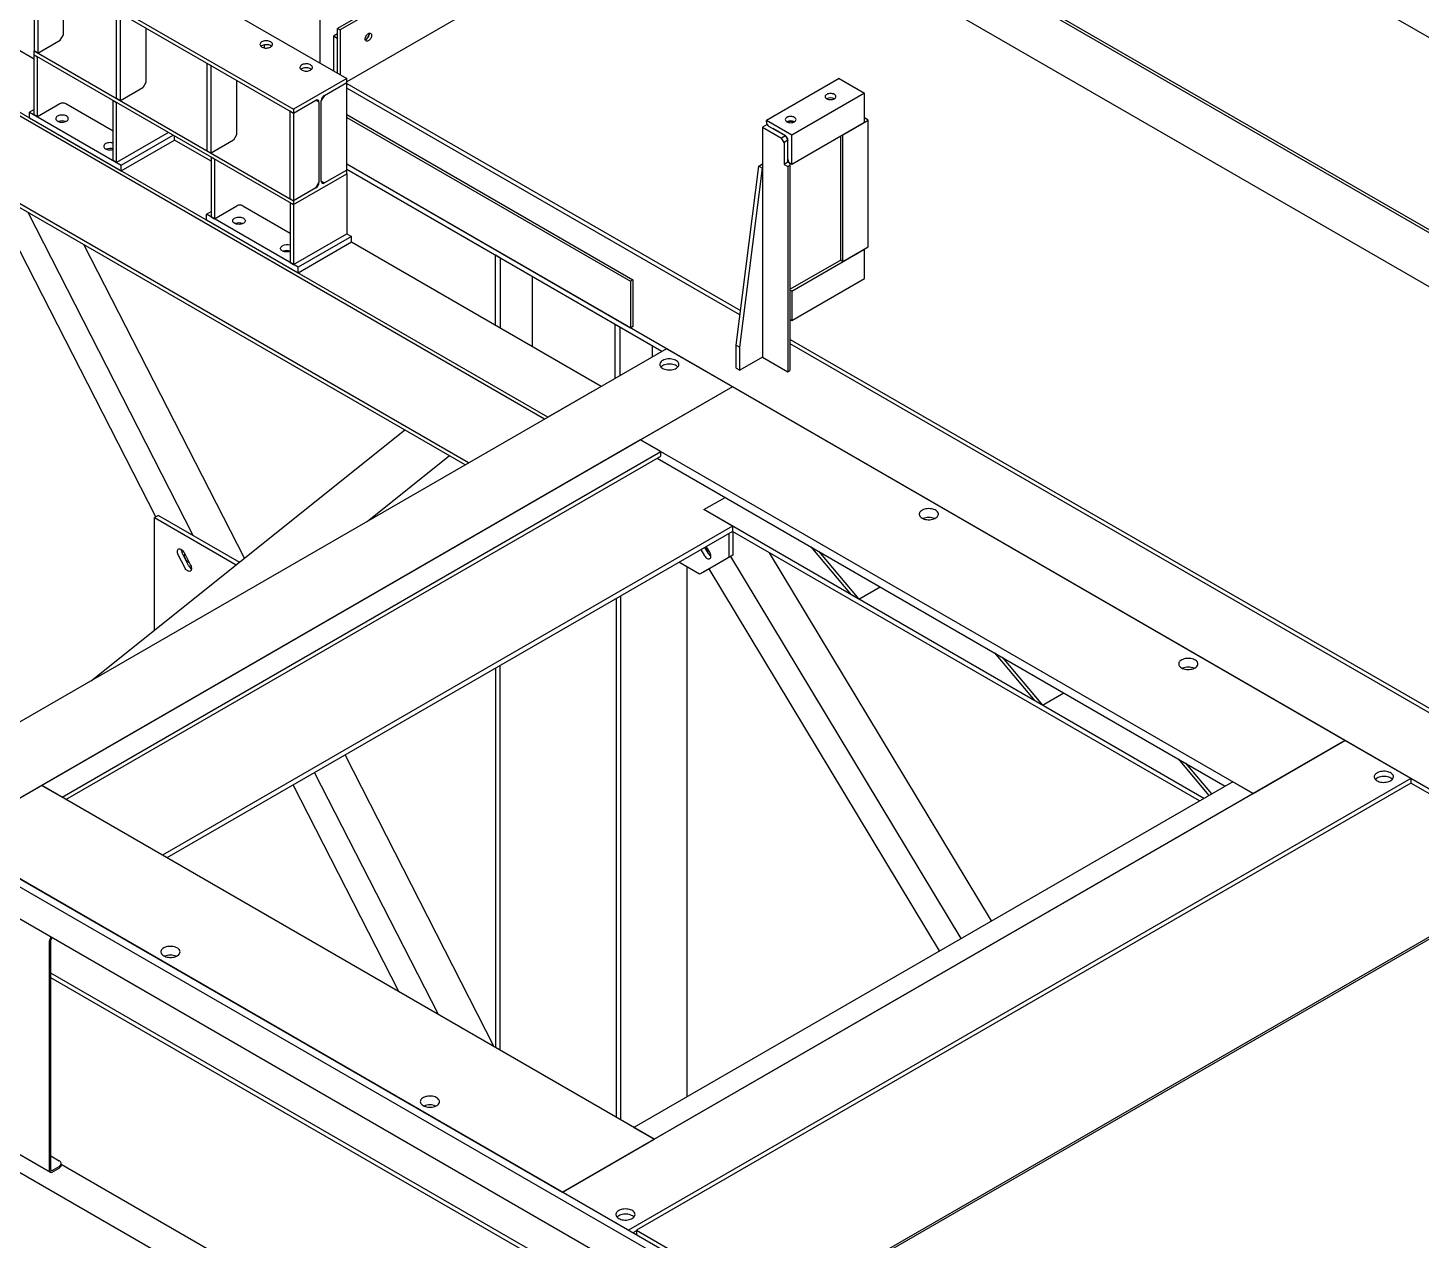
# Model space of a CAD drawing. Header units: millimetres. Extents: x 1293 to 41893, y 1011 to 26911.
# Drawn here: x 35529 to 37997, y 12183 to 14331 of the extents above; entities that cross this region are included whole.
import ezdxf

# ---------------------------------------------------------------- set-up
doc = ezdxf.new("R2010")
doc.units = ezdxf.units.MM
doc.header["$LTSCALE"] = 50
doc.layers.add('PASILLOS', color=2, linetype='Continuous')

msp = doc.modelspace()

# ---------------------------------------------------------------- linework, layer by layer
at = {"color": 7, "linetype": 'Continuous', "lineweight": 25}
for p, q in [((35633.9202858, 14506.0091067), (36093.5396936, 14240.6764703)), ((35539.6275965, 14451.5750958), (35999.2470043, 14186.2424595)), ((35539.6275965, 14444.7308507), (35999.2470043, 14179.3982144)), ((35539.6275965, 14444.7308507), (35539.6275965, 14289.5946288)), ((35546.3627886, 14440.8427071), (35546.3627886, 14285.7064852)), ((35591.4436744, 14317.9531675), (35591.4436744, 14414.8180657)), ((35539.6275965, 14275.0784346), (35341.1391014, 14389.6634038)), ((35685.8261662, 14205.195991), (35685.8261662, 14360.3322129)), ((35692.5613583, 14201.3078474), (35692.5613583, 14356.4440693)), ((36449.81261, 13640.7717889), (35246.2868163, 14335.5524407)), ((36443.8846775, 13637.3496663), (35246.2868163, 14328.7081956)), ((35586.0555207, 14308.6206116), (35591.4436744, 14317.9531675)), ((35737.642244, 14330.4194279), (35737.642244, 14233.5545297)), ((35546.3627886, 14285.7064852), (35586.0555207, 14308.6206116)), ((35947.3411239, 14300.4496606), (35947.3411239, 14295.1527682)), ((35539.6275965, 14282.7503837), (35539.6275965, 14289.5946288)), ((35539.6275965, 14289.5946288), (35999.2470043, 14024.2619924)), ((35546.3627886, 14285.7064852), (35539.6275965, 14289.5946288)), ((35539.6275965, 14282.7503837), (35545.5545656, 14279.3288173)), ((35539.6275965, 14176.5804812), (35539.6275965, 14282.7503837)), ((35539.6275965, 14282.7503837), (35999.2470043, 14017.4177474)), ((35545.5545656, 14173.1589148), (35545.5545656, 14279.3288173)), ((35846.3132426, 14112.5487739), (35846.3132426, 14267.6849958)), ((35846.3132426, 14267.6849958), (35853.0484347, 14263.7968522)), ((35853.0484347, 14108.6606302), (35853.0484347, 14263.7968522)), ((35732.2540903, 14224.2219738), (35692.5613583, 14201.3078474)), ((35737.642244, 14233.5545297), (35732.2540903, 14224.2219738)), ((35898.1293204, 14237.7722108), (35898.1293204, 14140.9073126)), ((36093.5396936, 14240.6764703), (35999.2470043, 14186.2424595)), ((36053.8469615, 14210.9180988), (36093.5396936, 14233.8322252)), ((36093.5396936, 14233.8322252), (36093.5396936, 14240.6764703)), ((36093.5396936, 14078.6960033), (36093.5396936, 14233.8322252)), ((36790.1794222, 13821.8538177), (36093.5396936, 14224.0153728)), ((36965.9001511, 14240.9197056), (36836.8885188, 14166.4428756)), ((36965.9001511, 14240.9197056), (37010.8014317, 14214.9987481)), ((36309.5182094, 13559.7815554), (35177.0490417, 14213.5420902)), ((36303.590277, 13556.3594328), (35177.0490417, 14206.6978452)), ((35585.2472976, 14196.0730413), (35545.5545656, 14173.1589148)), ((35679.8991971, 14147.6526926), (35596.023605, 14196.0730413)), ((35679.8991971, 14201.7733123), (35685.8261662, 14198.3517459)), ((35679.8991971, 14095.6034098), (35679.8991971, 14201.7733123)), ((35692.5613583, 14201.3078474), (35685.8261662, 14205.195991)), ((35685.8261662, 14092.1818434), (35685.8261662, 14198.3517459)), ((35999.2470043, 14179.3982144), (36038.9397364, 14202.3123409)), ((36044.32789, 14199.2008148), (36038.9397364, 14202.3123409)), ((36044.32789, 14199.2008148), (36044.32789, 14056.5086748)), ((36053.8469615, 14210.9180988), (36048.4588078, 14201.5855429)), ((36048.4588078, 14058.8934029), (36048.4588078, 14201.5855429)), ((37010.8014317, 14214.9987481), (36881.7897994, 14140.5219181)), ((37010.8014317, 14163.1484065), (37010.8014317, 14214.9987481)), ((35539.6275965, 14186.0687763), (35531.4096015, 14181.3246287)), ((35531.4096015, 14170.9545604), (35531.4096015, 14181.3246287)), ((35531.4096015, 14181.3246287), (35694.0441612, 14087.4376959)), ((35531.4096015, 14170.9545604), (35694.0441612, 14077.0676275)), ((35545.5545656, 14173.1589148), (35539.6275965, 14176.5804812)), ((35992.5118122, 14183.286358), (35999.2470043, 14179.3982144)), ((35992.5118122, 14183.286358), (35992.5118122, 14028.1501361)), ((35999.2470043, 14186.2424595), (35999.2470043, 14179.3982144)), ((35999.2470043, 14179.3982144), (35999.2470043, 14024.2619924)), ((36093.5396936, 14176.9563962), (36600.582625, 13884.2467424)), ((36093.5396936, 14171.7722047), (36596.0924969, 13881.6546467)), ((37017.5366238, 14167.0365501), (37010.8014317, 14170.9246938)), ((35777.7819625, 14145.2667947), (35685.8261662, 14092.1818434)), ((36838.2037538, 14159.4245933), (36830.1533268, 14154.7771807)), ((36830.1533268, 14154.7771807), (36830.1533268, 13746.9354587)), ((36830.1533268, 14154.7771807), (36863.8292872, 14135.3364626)), ((36881.7897994, 14140.5219181), (36836.8885188, 14166.4428756)), ((36836.8885188, 14163.8503585), (36836.8885188, 14166.4428756)), ((36870.5644793, 14139.2246062), (36841.3786469, 14156.0732286)), ((36870.5644793, 14139.2246062), (36848.113839, 14152.185085)), ((37010.8014317, 14163.1484065), (36881.7897994, 14088.6715765)), ((36972.6353432, 14141.1155926), (37017.5366238, 14167.0365501)), ((37017.5366238, 13942.4878269), (37017.5366238, 14167.0365501)), ((35694.0441612, 14087.4376959), (35785.9999575, 14140.5226471)), ((35694.0441612, 14077.0676275), (35788.3368505, 14131.5016384)), ((35788.3368505, 14131.5016384), (35788.3368505, 14139.1735875)), ((35853.0484347, 14094.144436), (35788.3368505, 14131.5016384)), ((35892.7411667, 14131.5747567), (35853.0484347, 14108.6606302)), ((35898.1293204, 14140.9073126), (35892.7411667, 14131.5747567)), ((36870.5644793, 14139.2246062), (36863.8292872, 14135.3364626)), ((36868.3194153, 14127.5593327), (36863.8292872, 14135.3364626)), ((36875.0546074, 14131.4474763), (36868.3194153, 14127.5593327)), ((36868.3194153, 14127.5593327), (36868.3194153, 14088.6715765)), ((36870.5644793, 14139.2246062), (36875.0546074, 14131.4474763)), ((36875.0546074, 14092.5597201), (36875.0546074, 14131.4474763)), ((36875.0546074, 14097.7447543), (36875.0546074, 14131.4474763)), ((36881.7897994, 14088.6715765), (36881.7897994, 14140.5219181)), ((36968.5304072, 14138.7458635), (36968.5304072, 13920.455013)), ((36972.6353432, 13916.5668693), (36972.6353432, 14141.1155926)), ((35685.8261662, 14092.1818434), (35679.8991971, 14095.6034098)), ((35846.3132426, 14112.5487739), (35853.0484347, 14108.6606302)), ((35853.0484347, 14101.8163851), (35858.9754037, 14098.3948187)), ((35853.0484347, 14101.8163851), (35853.0484347, 13995.6464826)), ((35858.9754037, 14098.3948187), (35858.9754037, 13992.2249162)), ((35694.0441612, 14077.0676275), (35694.0441612, 14087.4376959)), ((35999.2470043, 14017.4177474), (36093.5396936, 14071.8517582)), ((36093.5396936, 14078.6960033), (36053.8469615, 14055.7818768)), ((39354.4080799, 12206.3524081), (36093.5396936, 14088.8116582)), ((36596.0924969, 13798.6941002), (36093.5396936, 14088.8116582)), ((36651.8281973, 13757.3929051), (36093.5396936, 14079.6859981)), ((36093.5396936, 14071.8517582), (36093.5396936, 14078.6960033)), ((36093.5396936, 14071.8517582), (36093.5396936, 13965.6818557)), ((36783.4666015, 13768.5871138), (36823.4181347, 14085.6053352)), ((36790.2017936, 13764.6989702), (36830.1533268, 14081.7171916)), ((36823.4181347, 14085.6053352), (36830.1533268, 14089.4934789)), ((36823.4181347, 14085.6053352), (36830.1533268, 14081.7171916)), ((36875.0546074, 14092.5597201), (36868.3194153, 14088.6715765)), ((36868.3194153, 14088.6715765), (36875.0546074, 14084.7834329)), ((36877.2996714, 14091.2636723), (36875.0546074, 14092.5597201)), ((36877.2996714, 14086.0794807), (36875.0546074, 14084.7834329)), ((36875.0546074, 14084.7834329), (36875.0546074, 13721.0145012)), ((36879.1595433, 14088.6715765), (36879.1595433, 14090.2091054)), ((36879.1595433, 13724.9026448), (36879.1595433, 14088.6715765)), ((36881.7897994, 14088.6715765), (36879.5447354, 14089.9676244)), ((36038.9397364, 14047.1761189), (35999.2470043, 14024.2619924)), ((36038.9397364, 14047.1761189), (36044.32789, 14056.5086748)), ((36048.4588078, 14058.8934029), (36053.8469615, 14055.7818768)), ((36048.4588079, 14058.8923917), (36053.8469615, 14055.7818768)), ((35755.2653672, 13464.1797859), (35458.5320885, 14044.201141)), ((35992.5118122, 14028.1501361), (35999.2470043, 14024.2619924)), ((35993.3200353, 14020.8393138), (35999.2470043, 14017.4177474)), ((35993.3200353, 14020.8393138), (35993.3200353, 13914.6694112)), ((35999.2470043, 14024.2619924), (35999.2470043, 14017.4177474)), ((35821.7314935, 13431.1068268), (35528.843948, 14003.6109686)), ((35844.8304396, 14000.3906302), (35853.0484347, 14005.1347777)), ((35844.8304396, 13990.0205618), (35844.8304396, 14000.3906302)), ((36007.4649993, 13906.5036973), (35844.8304396, 14000.3906302)), ((35853.0484347, 13995.6464826), (35858.9754037, 13992.2249162)), ((35858.9754037, 13992.2249162), (35898.6681357, 14015.1390427)), ((35909.4444431, 14015.1390427), (35993.3200353, 13966.718694)), ((35999.2470043, 14017.4177474), (35999.2470043, 13911.2478448)), ((36007.4649993, 13896.133629), (35844.8304396, 13990.0205618)), ((35912.1467666, 13390.7998734), (35627.8904534, 13946.4326381)), ((35999.2470043, 13911.2478448), (36093.5396936, 13965.6818557)), ((36101.7576886, 13960.9377082), (36007.4649993, 13906.5036973)), ((36101.7576886, 13950.5676398), (36007.4649993, 13896.133629)), ((36093.5396936, 13965.6818557), (36101.7576886, 13960.9377082)), ((36101.7576886, 13950.5676398), (36101.7576886, 13960.9377082)), ((36544.1052992, 13695.2057997), (36101.7576886, 13950.5676398)), ((36366.0239919, 13922.3841609), (36357.0437358, 13927.5683525)), ((36357.0437358, 13803.1941417), (36357.0437358, 13927.5683525)), ((36366.0239919, 13798.0099502), (36366.0239919, 13922.3841609)), ((36881.7897994, 13864.1228532), (37010.8014317, 13938.5996832)), ((36972.6353432, 13916.5668693), (37017.5366238, 13942.4878269)), ((37010.8014317, 13886.7493417), (37010.8014317, 13938.5996832)), ((35993.3200353, 13914.6694112), (35999.2470043, 13911.2478448)), ((36007.4649993, 13896.133629), (36007.4649993, 13906.5036973)), ((36968.9338282, 13919.1692416), (36879.1595433, 13867.3436501)), ((36968.5304072, 13920.455013), (36968.5304072, 13920.4478505)), ((36972.6353432, 13916.5668693), (36970.3902791, 13917.8629172)), ((36422.2403952, 13889.9311221), (36422.2403952, 13765.5569113)), ((36600.582625, 13884.2467424), (36596.0924969, 13881.6546467)), ((36596.0924969, 13881.6546467), (36596.0924969, 13798.6941002)), ((36600.582625, 13884.2467424), (36600.582625, 13801.286196)), ((36881.7897994, 13812.2725117), (37010.8014317, 13886.7493417)), ((36879.5447354, 13865.4189011), (36879.1595433, 13865.6221534)), ((36881.7897994, 13864.1228532), (36879.5447354, 13865.4189011)), ((36881.7897994, 13864.1228532), (36881.7897994, 13812.2725117)), ((36578.1560263, 13799.9229442), (36569.1757702, 13805.1071357)), ((36569.1757702, 13709.6786745), (36569.1757702, 13805.1071357)), ((36578.1560263, 13714.8628661), (36578.1560263, 13799.9229442)), ((36600.582625, 13801.286196), (36596.0924969, 13798.6941002)), ((36879.1595433, 13813.7909262), (36881.7897994, 13812.2725117)), ((36659.7321072, 13761.9557352), (35273.5256302, 12961.7157696)), ((36634.3724296, 13767.4699053), (36634.3724296, 13747.3159049)), ((36776.834647, 13694.3538779), (36659.7321072, 13761.9557352)), ((36783.4666015, 13768.5871138), (36790.2017936, 13764.6989702)), ((36783.4666015, 13727.7600732), (36783.4666015, 13768.5871138)), ((36790.2017936, 13723.8719296), (36790.2017936, 13764.6989702)), ((39471.5106197, 12273.9542654), (36879.1595433, 13770.4866872)), ((36783.4666015, 13727.7600732), (36790.2017936, 13723.8719296)), ((36830.1533268, 13746.9354587), (36790.2017936, 13723.8719296)), ((36830.1533268, 13746.9354587), (36875.0546074, 13721.0145012)), ((36875.0546074, 13721.0145012), (36877.2996714, 13722.3105491)), ((36776.834647, 13694.3538779), (35390.62817, 12894.1139123)), ((36544.1052992, 13695.2057997), (36449.81261, 13640.7717889)), ((36776.834647, 13694.3538779), (36614.2000873, 13600.466945)), ((37861.8136352, 13068.0088401), (36776.834647, 13694.3538779)), ((36614.2000873, 13600.466945), (35553.2627297, 12988.0008452)), ((35641.0094846, 13173.8596831), (36196.4034623, 13618.2370639)), ((36614.2000873, 13600.466945), (37699.1790755, 12974.1219073)), ((36650.1211118, 13579.730179), (36614.2000873, 13600.466945)), ((35589.1837542, 12967.2640791), (36650.1211118, 13579.730179)), ((36650.1211118, 13571.9526277), (36650.1211118, 13579.730179)), ((35595.920041, 12963.3753035), (36650.1211118, 13571.9526277)), ((36129.5276279, 13455.8752044), (36275.4318681, 13572.6149363)), ((36643.384825, 13568.0638521), (37649.7854774, 12987.0811221)), ((36726.0063974, 13476.888776), (36763.6640997, 13498.6281048)), ((35759.8265865, 13466.8129218), (35753.0913944, 13462.9247782)), ((35753.1658637, 13263.5973468), (35753.0913944, 13462.9247782)), ((35753.0913944, 13462.9247782), (35897.8998859, 13379.4007733)), ((35759.8265865, 13466.8129218), (35903.5451202, 13383.917593)), ((37612.1277751, 12965.3417933), (36726.0063974, 13476.888776)), ((36776.834647, 13447.5462521), (36726.0063974, 13476.888776)), ((36776.834647, 13447.5462521), (35767.0275654, 12864.5970323)), ((36776.834647, 13438.420592), (35774.9314753, 12860.0342022)), ((36770.5297294, 13434.7808405), (36770.5297294, 13392.230791)), ((36776.834647, 13447.5462521), (36776.834647, 13438.420592)), ((37604.2238652, 12960.7789632), (36776.834647, 13438.420592)), ((36777.2649215, 13438.1721998), (36777.2649215, 13396.1189347)), ((36720.8324768, 13406.0912273), (36727.3752023, 13395.2318483)), ((36727.5676689, 13409.9793709), (36734.1103944, 13399.1199919)), ((36736.5876343, 13401.262211), (36730.363247, 13411.5932238)), ((36915.7261768, 13410.8445363), (36987.3198297, 13326.0357425)), ((36929.1965609, 13403.068249), (37000.7902139, 13318.2594553)), ((35806.5587546, 13374.1657581), (35794.9959028, 13396.7111968)), ((35813.2939467, 13378.0539017), (35801.7310949, 13400.5993404)), ((35805.3034368, 13400.77505), (35816.8662886, 13378.2296112)), ((36718.7115303, 13362.3070569), (36681.8496908, 13383.5869439)), ((36770.5297294, 13392.230791), (36718.7115303, 13362.3070569)), ((36777.2649215, 13396.1189347), (36725.4467224, 13366.1952005)), ((36777.2649215, 13396.1189347), (36770.5297294, 13392.230791)), ((37181.8745168, 12716.9618742), (36773.8675637, 13394.1570442)), ((37235.7560535, 12748.0670232), (36842.7460966, 13400.3707221)), ((36695.7775825, 13375.5465431), (36695.7775825, 12436.3440871)), ((36725.4467224, 13366.1952005), (36718.7115303, 13362.3070569)), ((37143.7514361, 12694.9538882), (36735.7476809, 13372.1437505)), ((37000.7902139, 13318.2594553), (37038.4479162, 13339.9987841)), ((36570.7724173, 13319.4633988), (36570.7724173, 12400.6050056)), ((36578.6750427, 13324.0254873), (36578.6750427, 12396.0429171)), ((37000.7902139, 13318.2594553), (36987.3198297, 13326.0357425)), ((37240.9952961, 13223.0706705), (37312.588949, 13138.2618768)), ((37254.4656803, 13215.2943833), (37326.0593332, 13130.4855896)), ((36357.0423216, 13196.0796409), (36357.0423216, 12523.9887635)), ((36364.944947, 13200.6417294), (36364.944947, 12519.426675)), ((37326.0593332, 13130.4855896), (37312.588949, 13138.2618768)), ((37326.0593332, 13130.4855896), (37363.7170355, 13152.2249184)), ((37861.8136352, 13068.0088401), (36475.6071582, 12267.7688745)), ((37699.1790755, 12974.1219073), (37861.8136352, 13068.0088401)), ((37978.916175, 13000.4069828), (37861.8136352, 13068.0088401)), ((36354.993931, 12525.1712743), (36090.4868437, 13042.2004389)), ((37566.2644154, 13035.2968048), (37620.9967152, 12970.4617234)), ((36255.9474256, 12582.3496048), (36036.605307, 13011.0952898)), ((37579.7347996, 13027.5205176), (37625.6398037, 12973.1421214)), ((37970.9201791, 11404.5430419), (35209.8860199, 12998.4541346)), ((35553.2627297, 12988.0008452), (35390.62817, 12894.1139123)), ((36638.2417179, 12361.6558074), (35553.2627297, 12988.0008452)), ((35553.2627297, 12988.0008452), (35589.1837542, 12967.2640791)), ((36185.6355661, 12622.9397772), (35998.3554866, 12989.0141386)), ((37978.916175, 13000.4069828), (36592.7096981, 12200.1670173)), ((37663.2580511, 12994.8586733), (36602.3206934, 12382.3925734)), ((37978.916175, 12992.2429017), (36606.8518337, 12200.1670173)), ((37699.1790755, 12974.1219073), (37663.2580511, 12994.8586733)), ((37978.916175, 13000.4069828), (37978.916175, 12992.2429017)), ((38230.6461891, 12846.9222578), (37978.916175, 12992.2429017)), ((36638.2417179, 12361.6558074), (37699.1790755, 12974.1219073)), ((35390.62817, 12894.1139123), (36475.6071582, 12267.7688745)), ((36858.5818478, 12054.8463733), (38230.6461891, 12846.9222578)), ((38234.181723, 12844.8812375), (36862.1173817, 12052.8053531)), ((36575.5987191, 12074.8412606), (35569.4077453, 12655.7029458)), ((36602.3206934, 12382.3925734), (36638.2417179, 12361.6558074)), ((36475.6071582, 12267.7688745), (36638.2417179, 12361.6558074)), ((36592.7096981, 12200.1670173), (36475.6071582, 12267.7688745)), ((36606.8518337, 12199.2054383), (36600.6136079, 12195.6041872)), ((36606.8518337, 12200.1670173), (36606.8518337, 12192.0029361)), ((36606.8518337, 12200.1670173), (36858.5818478, 12054.8463733))]:
    msp.add_line(p, q, dxfattribs=at)
at = {"color": 7, "linetype": 'Continuous', "lineweight": 25, "flags": 128}
for points in [[(35958.7916576, 14305.7595045), (35957.2623299, 14306.4965704), (35955.5296024, 14307.0641503), (35953.6491662, 14307.4440016), (35951.6814603, 14307.6239156), (35949.6897282, 14307.5981097), (35947.737986, 14307.3674135), (35945.8889641, 14306.9392415), (35944.2020916, 14306.3273557), (35942.7315861, 14305.5514225), (35941.5247108, 14304.636381), (35940.6202557, 14303.6116416), (35940.0472906, 14302.51014), (35939.8242312, 14301.3672796), (35939.9582468, 14300.2197927), (35940.44503, 14299.1045605), (35941.2689351, 14298.0574276), (35942.4034813, 14297.1120495), (35943.8122032, 14296.2988117), (35945.4498234, 14295.6438521), (35947.2637074, 14295.1682218), (35949.1955555, 14294.8872079), (35951.1832765, 14294.8098423), (35953.1629834, 14294.9386118), (35955.0710468, 14295.2693774), (35956.8461399, 14295.7915083), (35958.4312099, 14296.4882226), (35959.7753113, 14297.3371273), (35960.8352435, 14298.3109381), (35961.5769394, 14299.3783557), (35961.9765604, 14300.5050725), (35962.0212623, 14301.654875), (35961.7096083, 14302.7908074), (35961.0516152, 14303.8763601), (35960.0684315, 14304.8766424), (35958.7916576, 14305.7595045)], [(35958.7916576, 14298.9152594), (35957.2623299, 14299.6523253), (35955.5296024, 14300.2199052), (35953.6491662, 14300.5997565), (35951.6814603, 14300.7796705), (35949.6897282, 14300.7538647), (35947.737986, 14300.5231684), (35945.8889641, 14300.0949964), (35944.2020916, 14299.4831106), (35942.7315861, 14298.7071774), (35941.5345159, 14297.8011278)], [(35960.3333506, 14297.8011283), (35960.0684315, 14298.0323973), (35958.7916576, 14298.9152594)], [(36029.5023357, 14264.9390989), (36027.973008, 14265.6761648), (36026.2402805, 14266.2437447), (36024.3598444, 14266.623596), (36022.3921384, 14266.80351), (36020.4004064, 14266.7777042), (36018.4486641, 14266.5470079), (36016.5996422, 14266.1188359), (36014.9127697, 14265.5069501), (36013.4422642, 14264.7310169), (36012.2353889, 14263.8159755), (36011.3309338, 14262.791236), (36010.7579687, 14261.6897344), (36010.5349093, 14260.546874), (36010.6689249, 14259.3993871), (36011.1557081, 14258.2841549), (36011.9796133, 14257.237022), (36013.1141594, 14256.291644), (36014.5228813, 14255.4784061), (36016.1605015, 14254.8234465), (36017.9743855, 14254.3478162), (36019.9062336, 14254.0668023), (36021.8939546, 14253.9894367), (36023.8736615, 14254.1182062), (36025.7817249, 14254.4489719), (36027.556818, 14254.9711027), (36029.141888, 14255.667817), (36030.4859894, 14256.5167217), (36031.5459216, 14257.4905325), (36032.2876175, 14258.5579501), (36032.6872385, 14259.6846669), (36032.7319404, 14260.8344694), (36032.4202864, 14261.9704018), (36031.7622933, 14263.0559545), (36030.7791097, 14264.0562368), (36029.5023357, 14264.9390989)], [(36029.5023357, 14258.0948538), (36027.973008, 14258.8319197), (36026.2402805, 14259.3994996), (36024.3598444, 14259.7793509), (36022.3921384, 14259.9592649), (36020.4004064, 14259.9334591), (36018.4486641, 14259.7027628), (36016.5996422, 14259.2745908), (36014.9127697, 14258.662705), (36013.4422642, 14257.8867718), (36012.2454743, 14256.9809788)], [(36031.0437498, 14256.980978), (36030.7791097, 14257.2119917), (36029.5023357, 14258.0948538)], [(36943.9798409, 14212.774036), (36942.7952849, 14211.9407872), (36941.9150804, 14210.9901405), (36941.3730531, 14209.9586287), (36941.1900329, 14208.8858923), (36941.3730531, 14207.8131559), (36941.9150804, 14206.7816442), (36942.7952849, 14205.8309975), (36943.9798409, 14204.9977487), (36945.4232265, 14204.3139191), (36947.0699733, 14203.8057879), (36948.8567976, 14203.4928822), (36950.7150329, 14203.3872269), (36952.5732683, 14203.4928822), (36954.3600926, 14203.8057879), (36956.0068394, 14204.3139191), (36957.450225, 14204.9977487), (36958.634781, 14205.8309975), (36959.5149855, 14206.7816442), (36960.0570127, 14207.8131559), (36960.2400329, 14208.8858923), (36960.0570127, 14209.9586287), (36959.5149855, 14210.9901405), (36958.634781, 14211.9407872), (36957.450225, 14212.774036), (36956.0068394, 14213.4578656), (36954.3600926, 14213.9659968), (36952.5732683, 14214.2789025), (36950.7150329, 14214.3845578), (36948.8567976, 14214.2789025), (36947.0699733, 14213.9659968), (36945.4232265, 14213.4578656), (36943.9798409, 14212.774036)], [(35597.020272, 14165.2260813), (35598.2970459, 14166.1089433), (35599.2802296, 14167.1092257), (35599.9382227, 14168.1947783), (35600.2498767, 14169.3307108), (35600.2051748, 14170.4805132), (35599.8055538, 14171.6072301), (35599.0638579, 14172.6746477), (35598.0039257, 14173.6484584), (35596.6598243, 14174.4973632), (35595.0747543, 14175.1940775), (35593.2996612, 14175.7162083), (35591.3915978, 14176.046974), (35589.4118909, 14176.1757434), (35587.4241699, 14176.0983779), (35585.4923218, 14175.8173639), (35583.6784378, 14175.3417336), (35582.0408176, 14174.6867741), (35580.6320957, 14173.8735362), (35579.4975495, 14172.9281582), (35578.6736444, 14171.8810252), (35578.1868612, 14170.7657931), (35578.0528456, 14169.6183062), (35578.275905, 14168.4754457), (35578.8488701, 14167.3739442), (35579.7533252, 14166.3492047), (35580.9602005, 14165.4341633), (35582.430706, 14164.6582301), (35584.1175784, 14164.0463442), (35585.9666003, 14163.6181723), (35587.9183426, 14163.387476), (35589.9100747, 14163.3616702), (35591.8777806, 14163.5415842), (35593.7582168, 14163.9214355), (35595.4909443, 14164.4890153), (35597.020272, 14165.2260813)], [(36873.2691627, 14171.9536304), (36872.0846068, 14171.1203816), (36871.2044023, 14170.1697349), (36870.662375, 14169.1382231), (36870.4793548, 14168.0654867), (36870.662375, 14166.9927503), (36871.2044023, 14165.9612386), (36872.0846068, 14165.0105919), (36873.2691627, 14164.1773431), (36874.7125484, 14163.4935135), (36876.3592951, 14162.9853823), (36878.1461195, 14162.6724766), (36880.0043548, 14162.5668213), (36881.8625901, 14162.6724766), (36883.6494145, 14162.9853823), (36885.2961613, 14163.4935135), (36886.7395469, 14164.1773431), (36887.9241029, 14165.0105919), (36888.8043074, 14165.9612386), (36889.3463346, 14166.9927503), (36889.5293548, 14168.0654867), (36889.3463346, 14169.1382231), (36888.8043074, 14170.1697349), (36887.9241029, 14171.1203816), (36886.7395469, 14171.9536304), (36885.2961613, 14172.63746), (36883.6494145, 14173.1455912), (36881.8625901, 14173.4584969), (36880.0043548, 14173.5641522), (36878.1461195, 14173.4584969), (36876.3592951, 14173.1455912), (36874.7125484, 14172.63746), (36873.2691627, 14171.9536304)], [(35679.8991971, 14126.2198475), (35678.1524749, 14126.7317216), (35676.2444115, 14127.0624873), (35674.2647046, 14127.1912567), (35672.2769836, 14127.1138912), (35670.3451355, 14126.8328772), (35668.5312515, 14126.3572469), (35666.8936314, 14125.7022873), (35665.4849094, 14124.8890495), (35664.3503633, 14123.9436715), (35663.5264581, 14122.8965385), (35663.0396749, 14121.7813064), (35662.9056594, 14120.6338195), (35663.1287188, 14119.490959), (35663.7016838, 14118.3894575), (35664.606139, 14117.364718), (35665.8130143, 14116.4496766), (35667.2835198, 14115.6737434), (35668.9703922, 14115.0618575), (35670.8194141, 14114.6336856), (35672.7711564, 14114.4029893), (35674.7628884, 14114.3771834), (35676.7305944, 14114.5570975), (35678.6110305, 14114.9369488), (35679.8991971, 14115.3356768)], [(35894.7256619, 13993.3644178), (35896.2549896, 13994.1014838), (35897.9877171, 13994.6690636), (35899.8681532, 13995.0489149), (35901.8358592, 13995.2288289), (35903.8275912, 13995.2030231), (35905.7793335, 13994.9723268), (35907.6283554, 13994.5441549), (35909.3152279, 13993.932269), (35910.7857334, 13993.1563358), (35911.9926087, 13992.2412944), (35912.8970638, 13991.2165549), (35913.4700289, 13990.1150534), (35913.6930883, 13988.9721929), (35913.5590727, 13987.824706), (35913.0722895, 13986.7094739), (35912.2483843, 13985.6623409), (35911.1138382, 13984.7169629), (35909.7051163, 13983.9037251), (35908.0674961, 13983.2487655), (35906.2536121, 13982.7731352), (35904.321764, 13982.4921212), (35902.334043, 13982.4147557), (35900.3543361, 13982.5435251), (35898.4462727, 13982.8742908), (35896.6711795, 13983.3964216), (35895.0861096, 13984.0931359), (35893.7420082, 13984.9420407), (35892.682076, 13985.9158514), (35891.94038, 13986.983269), (35891.5407591, 13988.1099859), (35891.4960572, 13989.2597883), (35891.8077112, 13990.3957208), (35892.4657043, 13991.4812734), (35893.4488879, 13992.4815558), (35894.7256619, 13993.3644178)], [(35993.3200353, 13934.4016782), (35992.9203098, 13934.2642788), (35991.1064258, 13933.7886485), (35989.1745777, 13933.5076345), (35987.1868567, 13933.430269), (35985.2071499, 13933.5590384), (35983.2990865, 13933.8898041), (35981.5239933, 13934.4119349), (35979.9389233, 13935.1086492), (35978.5948219, 13935.957554), (35977.5348897, 13936.9313647), (35976.7931938, 13937.9987823), (35976.3935728, 13939.1254992), (35976.3488709, 13940.2753016), (35976.6605249, 13941.4112341), (35977.318518, 13942.4967867), (35978.3017017, 13943.4970691), (35979.5784756, 13944.3799311)], [(36968.9304531, 13919.1672932), (36968.6524207, 13919.7326929), (36968.5304072, 13920.4478505)], [(36653.0909603, 13727.2583904), (36654.9693065, 13726.321947), (36657.0638217, 13725.553365), (36659.3298652, 13724.9690254), (36661.71914, 13724.5813823), (36664.1807229, 13724.3986978), (36666.6621496, 13724.4248653), (36669.1105328, 13724.6593273), (36671.4736895, 13725.0970865), (36673.7012529, 13725.7288129), (36675.7457466, 13726.5410424), (36677.5635957, 13727.5164635), (36679.1160558, 13728.6342871), (36680.370039, 13729.8706885), (36681.2988188, 13731.199316), (36681.8825999, 13732.5918523), (36682.10894, 13734.0186179), (36681.973015, 13735.4492037), (36681.477722, 13736.8531192), (36680.6336172, 13738.2004425), (36679.4586914, 13739.4624577), (36677.9779859, 13740.6122671), (36676.2230596, 13741.6253645), (36674.2313154, 13742.4801576), (36672.0452042, 13743.1584278), (36669.7113189, 13743.6457191), (36667.2794024, 13743.9316457), (36664.8012866, 13744.0101135), (36662.3297884, 13743.8794501), (36659.9175834, 13743.5424405), (36657.6160836, 13743.0062673), (36655.4743415, 13742.2823582), (36653.5380045, 13741.3861421), (36651.8483424, 13740.3367202), (36650.4413673, 13739.1564591), (36649.3470665, 13737.8705141), (36648.5887631, 13736.5062928), (36648.1826191, 13735.0928713), (36648.1372906, 13733.6603741), (36648.4537438, 13732.2393325), (36649.125234, 13730.8600335), (36650.1374496, 13729.5518745), (36651.468817, 13728.3427366), (36653.0909603, 13727.2583904)], [(36680.1626639, 13729.6349917), (36679.1160558, 13730.6357715), (36677.5635957, 13731.7535951), (36675.7457466, 13732.7290163), (36673.7012529, 13733.5412457), (36671.4736895, 13734.1729721), (36669.1105328, 13734.6107313), (36666.6621496, 13734.8451933), (36664.1807229, 13734.8713609), (36661.71914, 13734.6886763), (36659.3298652, 13734.3010333), (36657.0638217, 13733.7166936), (36654.9693065, 13732.9481116), (36653.0909603, 13732.0116682)], [(37112.7103681, 13461.9257541), (37114.5887142, 13460.9893107), (37116.6832295, 13460.2207286), (37118.9492729, 13459.636389), (37121.3385477, 13459.248746), (37123.8001307, 13459.0660614), (37126.2815574, 13459.092229), (37128.7299406, 13459.326691), (37131.0930972, 13459.7644502), (37133.3206607, 13460.3961766), (37135.3651544, 13461.208406), (37137.1830034, 13462.1838272), (37138.7354636, 13463.3016507), (37139.9894468, 13464.5380521), (37140.9182266, 13465.8666797), (37141.5020077, 13467.259216), (37141.7283477, 13468.6859815), (37141.5924228, 13470.1165673), (37141.0971298, 13471.5204829), (37140.253025, 13472.8678061), (37139.0780992, 13474.1298213), (37137.5973937, 13475.2796307), (37135.8424673, 13476.2927282), (37133.8507232, 13477.1475212), (37131.6646119, 13477.8257915), (37129.3307267, 13478.3130828), (37126.8988101, 13478.5990093), (37124.4206944, 13478.6774772), (37121.9491962, 13478.5468138), (37119.5369912, 13478.2098042), (37117.2354914, 13477.673631), (37115.0937492, 13476.9497219), (37113.1574123, 13476.0535057), (37111.4677502, 13475.0040838), (37110.0607751, 13473.8238227), (37108.9664743, 13472.5378777), (37108.2081709, 13471.1736564), (37107.8020269, 13469.7602349), (37107.7566984, 13468.3277378), (37108.0731516, 13466.9066962), (37108.7446418, 13465.5273972), (37109.7568574, 13464.2192381), (37111.0882247, 13463.0101002), (37112.7103681, 13461.9257541)], [(35794.9959028, 13396.7111968), (35794.2490058, 13398.3996385), (35793.728868, 13400.1012802), (35793.455478, 13401.7507287), (35793.4393421, 13403.2845965), (35793.6810803, 13404.6439381), (35794.1714027, 13405.7765147), (35794.8914667, 13406.6388021), (35795.8136004, 13407.1976629), (35796.9023668, 13407.4316205), (35798.1159252, 13407.331684), (35799.4076394, 13406.901694), (35800.7278693, 13406.1581747), (35802.0258793, 13405.1296991), (35803.2517877, 13403.855791), (35804.3584834, 13402.3854059), (35805.3034368, 13400.77505)], [(36727.5828765, 13409.9881501), (36727.9604321, 13409.3274768), (36729.0075771, 13407.7943002), (36730.1914953, 13406.4359144), (36731.4666893, 13405.3045214), (36732.784154, 13404.4436001), (36734.0932602, 13403.8862352), (36735.1370026, 13403.669917)], [(36727.3752023, 13395.2318483), (36728.4223474, 13393.6986717), (36729.6062656, 13392.3402858), (36730.8814595, 13391.2088929), (36732.1989243, 13390.3479716), (36733.5080304, 13389.7906066), (36734.7584697, 13389.5582173), (36735.9021885, 13389.6597341), (36736.8952342, 13390.0912559), (36737.6994448, 13390.8361995), (36738.2839148, 13391.8659372), (36738.6261834, 13393.1408966), (36738.7130974, 13394.6120819), (36738.5413168, 13396.2229562), (36738.1174429, 13397.9116145), (36737.4577651, 13399.6131626), (36736.5876343, 13401.262211)], [(35816.8662886, 13378.2296112), (35817.6131856, 13376.5411695), (35818.1333234, 13374.8395278), (35818.4067134, 13373.1900794), (35818.4228493, 13371.6562115), (35818.1811111, 13370.2968699), (35817.6907887, 13369.1642933), (35816.9707248, 13368.302006), (35816.0485911, 13367.7431451), (35814.9598246, 13367.5091875), (35813.7462662, 13367.609124), (35812.4545521, 13368.039114), (35811.1343221, 13368.7826334), (35809.8363121, 13369.811109), (35808.6104037, 13371.0850171), (35807.503708, 13372.5554021), (35806.5587546, 13374.1657581)], [(37572.3297759, 13196.5931177), (37574.208122, 13195.6566743), (37576.3026373, 13194.8880923), (37578.5686807, 13194.3037527), (37580.9579555, 13193.9161096), (37583.4195385, 13193.7334251), (37585.9009652, 13193.7595926), (37588.3493484, 13193.9940546), (37590.712505, 13194.4318139), (37592.9400685, 13195.0635403), (37594.9845622, 13195.8757697), (37596.8024112, 13196.8511909), (37598.3548713, 13197.9690144), (37599.6088545, 13199.2054158), (37600.5376343, 13200.5340434), (37601.1214154, 13201.9265797), (37601.3477555, 13203.3533452), (37601.2118305, 13204.783931), (37600.7165375, 13206.1878465), (37599.8724328, 13207.5351698), (37598.6975069, 13208.797185), (37597.2168015, 13209.9469944), (37595.4618751, 13210.9600918), (37593.470131, 13211.8148849), (37591.2840197, 13212.4931551), (37588.9501344, 13212.9804464), (37586.5182179, 13213.266373), (37584.0401022, 13213.3448408), (37581.5686039, 13213.2141775), (37579.156399, 13212.8771678), (37576.8548992, 13212.3409946), (37574.713157, 13211.6170856), (37572.7768201, 13210.7208694), (37571.0871579, 13209.6714475), (37569.6801829, 13208.4911864), (37568.5858821, 13207.2052414), (37567.8275787, 13205.8410201), (37567.4214346, 13204.4275986), (37567.3761061, 13202.9951014), (37567.6925593, 13201.5740598), (37568.3640496, 13200.1947608), (37569.3762652, 13198.8866018), (37570.7076325, 13197.6774639), (37572.3297759, 13196.5931177)], [(37918.8120986, 12996.5731303), (37920.6904448, 12995.6366869), (37922.7849601, 12994.8681049), (37925.0510035, 12994.2837653), (37927.4402783, 12993.8961222), (37929.9018612, 12993.7134377), (37932.383288, 12993.7396053), (37934.8316712, 12993.9740672), (37937.1948278, 12994.4118265), (37939.4223913, 12995.0435529), (37941.4668849, 12995.8557823), (37943.284734, 12996.8312035), (37944.8371941, 12997.949027), (37946.0911773, 12999.1854284), (37947.0199571, 13000.514056), (37947.6037382, 13001.9065923), (37947.8300783, 13003.3333578), (37947.6941533, 13004.7639436), (37947.1988603, 13006.1678591), (37946.3547556, 13007.5151824), (37945.1798297, 13008.7771976), (37943.6991243, 13009.927007), (37941.9441979, 13010.9401044), (37939.9524538, 13011.7948975), (37937.7663425, 13012.4731677), (37935.4324572, 13012.960459), (37933.0005407, 13013.2463856), (37930.5224249, 13013.3248534), (37928.0509267, 13013.1941901), (37925.6387217, 13012.8571804), (37923.3372219, 13012.3210072), (37921.1954798, 13011.5970982), (37919.2591428, 13010.700882), (37917.5694807, 13009.6514601), (37916.1625056, 13008.471199), (37915.0682049, 13007.185254), (37914.3099015, 13005.8210327), (37913.9037574, 13004.4076112), (37913.8584289, 13002.975114), (37914.1748821, 13001.5540724), (37914.8463723, 13000.1747734), (37915.8585879, 12998.8666144), (37917.1899553, 12997.6574765), (37918.8120986, 12996.5731303)], [(37945.8837563, 12998.9497821), (37944.8371941, 12999.9505115), (37943.284734, 13001.068335), (37941.4668849, 13002.0437562), (37939.4223913, 13002.8559856), (37937.1948278, 13003.487712), (37934.8316712, 13003.9254712), (37932.383288, 13004.1599332), (37929.9018612, 13004.1861008), (37927.4402783, 13004.0034162), (37925.0510035, 13003.6157732), (37922.7849601, 13003.0314336), (37920.6904448, 13002.2628515), (37918.8120986, 13001.3264081)], [(35769.2074838, 12686.3380478), (35771.08583, 12685.4016044), (35773.1803452, 12684.6330224), (35775.4463887, 12684.0486828), (35777.8356635, 12683.6610397), (35780.2972464, 12683.4783552), (35782.7786732, 12683.5045228), (35785.2270564, 12683.7389847), (35787.590213, 12684.176744), (35789.8177765, 12684.8084704), (35791.8622701, 12685.6206998), (35793.6801192, 12686.596121), (35795.2325793, 12687.7139445), (35796.4865625, 12688.9503459), (35797.4153423, 12690.2789735), (35797.9991234, 12691.6715098), (35798.2254635, 12693.0982753), (35798.0895385, 12694.5288611), (35797.5942455, 12695.9327766), (35796.7501408, 12697.2800999), (35795.5752149, 12698.5421151), (35794.0945095, 12699.6919245), (35792.3395831, 12700.7050219), (35790.347839, 12701.559815), (35788.1617277, 12702.2380852), (35785.8278424, 12702.7253765), (35783.3959259, 12703.0113031), (35780.9178101, 12703.0897709), (35778.4463119, 12702.9591076), (35776.0341069, 12702.6220979), (35773.7326071, 12702.0859248), (35771.590865, 12701.3620157), (35769.654528, 12700.4657995), (35767.9648659, 12699.4163776), (35766.5578908, 12698.2361165), (35765.46359, 12696.9501715), (35764.7052867, 12695.5859502), (35764.2991426, 12694.1725287), (35764.2538141, 12692.7400315), (35764.5702673, 12691.3189899), (35765.2417575, 12689.9396909), (35766.2539731, 12688.6315319), (35767.5853405, 12687.422394), (35769.2074838, 12686.3380478)], [(36228.8268916, 12421.0054115), (36230.7052377, 12420.0689681), (36232.799753, 12419.3003861), (36235.0657964, 12418.7160464), (36237.4550713, 12418.3284034), (36239.9166542, 12418.1457188), (36242.3980809, 12418.1718864), (36244.8464641, 12418.4063484), (36247.2096207, 12418.8441076), (36249.4371842, 12419.475834), (36251.4816779, 12420.2880634), (36253.2995269, 12421.2634846), (36254.8519871, 12422.3813082), (36256.1059703, 12423.6177096), (36257.0347501, 12424.9463371), (36257.6185312, 12426.3388734), (36257.8448713, 12427.765639), (36257.7089463, 12429.1962247), (36257.2136533, 12430.6001403), (36256.3695485, 12431.9474636), (36255.1946227, 12433.2094787), (36253.7139172, 12434.3592881), (36251.9589908, 12435.3723856), (36249.9672467, 12436.2271786), (36247.7811355, 12436.9054489), (36245.4472502, 12437.3927402), (36243.0153336, 12437.6786668), (36240.5372179, 12437.7571346), (36238.0657197, 12437.6264712), (36235.6535147, 12437.2894616), (36233.3520149, 12436.7532884), (36231.2102728, 12436.0293793), (36229.2739358, 12435.1331632), (36227.5842737, 12434.0837412), (36226.1772986, 12432.9034802), (36225.0829978, 12431.6175352), (36224.3246944, 12430.2533139), (36223.9185504, 12428.8398923), (36223.8732219, 12427.4073952), (36224.1896751, 12425.9863536), (36224.8611653, 12424.6070546), (36225.8733809, 12423.2988956), (36227.2047483, 12422.0897576), (36228.8268916, 12421.0054115)], [(36575.3092144, 12220.9854241), (36577.1875605, 12220.0489807), (36579.2820758, 12219.2803987), (36581.5481192, 12218.696059), (36583.937394, 12218.308416), (36586.398977, 12218.1257314), (36588.8804037, 12218.151899), (36591.3287869, 12218.386361), (36593.6919435, 12218.8241202), (36595.919507, 12219.4558466), (36597.9640007, 12220.268076), (36599.7818497, 12221.2434972), (36601.3343099, 12222.3613208), (36602.5882931, 12223.5977222), (36603.5170729, 12224.9263497), (36604.100854, 12226.318886), (36604.327194, 12227.7456516), (36604.1912691, 12229.1762373), (36603.6959761, 12230.5801529), (36602.8518713, 12231.9274762), (36601.6769455, 12233.1894913), (36600.19624, 12234.3393007), (36598.4413136, 12235.3523982), (36596.4495695, 12236.2071913), (36594.2634582, 12236.8854615), (36591.929573, 12237.3727528), (36589.4976564, 12237.6586794), (36587.0195407, 12237.7371472), (36584.5480425, 12237.6064838), (36582.1358375, 12237.2694742), (36579.8343377, 12236.733301), (36577.6925955, 12236.0093919), (36575.7562586, 12235.1131758), (36574.0665965, 12234.0637539), (36572.6596214, 12232.8834928), (36571.5653206, 12231.5975478), (36570.8070172, 12230.2333265), (36570.4008731, 12228.8199049), (36570.3555447, 12227.3874078), (36570.6719979, 12225.9663662), (36571.3434881, 12224.5870672), (36572.3557037, 12223.2789082), (36573.687071, 12222.0697703), (36575.3092144, 12220.9854241)], [(36602.3808837, 12223.362063), (36601.3343099, 12224.3628052), (36599.7818497, 12225.4806288), (36597.9640007, 12226.4560499), (36595.919507, 12227.2682794), (36593.6919435, 12227.9000058), (36591.3287869, 12228.337765), (36588.8804037, 12228.572227), (36586.398977, 12228.5983945), (36583.937394, 12228.41571), (36581.5481192, 12228.028067), (36579.2820758, 12227.4437273), (36577.1875605, 12226.6751453), (36575.3092144, 12225.7387019)]]:
    msp.add_lwpolyline(points, dxfattribs=at)
at = {"color": 7, "linetype": 'Continuous', "lineweight": 25}
for centre, radius, start, end in [((35590.6354513, 14185.6739428), 11.7121069, 62.6096722366, 117.3903277634), ((36041.0431034, 14199.73366), 3.3277241, 350.7859630096, 129.2032852357), ((36060.1571545, 14201.0532032), 11.7104526, 122.60547834, 177.3945215143), ((36950.7150898, 14191.9973239), 14.6404153, 62.614886528, 117.3900074175), ((35589.1625479, 14148.0626078), 17.7636899, 68.385510122, 111.614489878), ((35589.1651699, 14148.0604786), 17.7643406, 68.3966374855, 111.6127310143), ((36846.6371411, 14164.2939749), 9.7587105, 182.6054784857, 237.39452166), ((36880.004423, 14151.176861), 14.6404714, 62.6159256409, 117.3899435903), ((36880.0043548, 14152.6922749), 12.2078677, 63.1373872552, 116.8626115411), ((36865.3059851, 14131.0038599), 9.7587105, 2.6054784856, 57.39452166), ((35674.0300742, 14099.0658316), 17.7805371, 70.7259480316, 111.6439782869), ((35674.0347985, 14098.9604148), 17.8780073, 70.8511727903, 111.5261710744), ((36884.8032296, 14098.1883707), 9.7587105, 182.6054784857, 237.3945216599), ((36876.3158848, 14088.6715765), 2.7725073, 290.7834207995, 69.2165792005), ((36032.6295433, 14057.0410145), 11.7104526, 302.6054783401, 357.3945215143), ((36051.7435945, 14058.3605577), 3.3277241, 170.7859630096, 309.2032852357), ((35904.0562894, 14004.7399442), 11.7121069, 62.6096722366, 117.3903277634), ((35902.5830928, 13967.1288786), 17.7635864, 68.3839699793, 111.6149830702), ((35902.583386, 13967.1409802), 17.7521894, 68.3708024611, 111.6291975389), ((35987.5030626, 13928.8480471), 17.4366998, 70.5122603307, 117.0313177947), ((35987.4527638, 13918.0285846), 17.8774816, 70.8408410501, 111.5282814838), ((35987.4525931, 13918.0505771), 17.8567065, 70.8170993624, 111.552826957), ((36971.7083095, 13920.7719184), 3.1936644, 185.6947992509, 245.6253417065), ((36658.9527813, 13721.4184249), 12.1069298, 118.958155019, 137.2604811361), ((36875.981641, 13725.2195503), 3.1936644, 294.3746582936, 354.3052007486), ((37124.7311834, 13436.3455795), 26.826496, 67.2647595683, 112.7352404317), ((35813.3164534, 13406.8653146), 13.1712932, 181.4993726044, 208.4068657151), ((35815.8243789, 13395.6746166), 10.2026442, 160.7364071081, 211.9556327004), ((35818.3871048, 13395.2614946), 12.2775864, 203.9642966546, 249.1399538694), ((36745.8465113, 13405.8625159), 13.5350681, 209.8778255452, 238.2123594677), ((35825.8603309, 13384.1415701), 13.9632989, 205.8474380563, 237.9361277004), ((37584.3505911, 13171.0129432), 26.826496, 67.264759568, 112.735240432), ((37924.6739433, 12990.7331319), 12.10697, 118.9581776231, 137.2601174433), ((35781.2282991, 12660.7578733), 26.826496, 67.2647595657, 112.7352404342), ((36240.8477069, 12395.4252369), 26.826496, 67.2647595678, 112.7352404322), ((36581.171053, 12215.1454341), 12.1069598, 118.9581718605, 137.26021019)]:
    msp.add_arc(centre, radius, start, end, dxfattribs=at)
at = {"layer": 'PASILLOS', "linetype": 'Continuous', "lineweight": 25}
for p, q in [((36045.654383, 15156.8064599), (36045.654383, 14268.3200717)), ((36775.5228419, 15026.8863227), (38180.1929376, 14215.9875369)), ((36730.4866259, 14706.7183467), (36077.3674475, 14329.6806705)), ((36734.976754, 14704.126251), (36081.8575756, 14327.0885747)), ((39629.6244288, 13033.0817175), (36734.976754, 14704.126251)), ((39634.1145569, 13035.6738133), (36739.4668821, 14706.7183467)), ((36737.7521481, 14606.8266944), (36093.5396936, 14234.9307604)), ((39623.0836911, 12941.1602493), (36737.7521481, 14606.8266944)), ((36077.3674475, 14319.9421573), (36070.0701055, 14315.7294915)), ((36077.3674475, 14250.0125093), (36077.3674475, 14329.6806705)), ((36077.3674475, 14329.6806705), (36081.8575756, 14327.0885747)), ((36081.8575756, 14327.0885747), (36081.8575756, 14247.4204135)), ((36133.0468032, 14319.8126536), (36132.9519087, 14320.9446495)), ((36076.8052976, 14311.8413479), (36070.0701055, 14315.7294915)), ((36070.0701055, 14315.7294915), (36070.0701055, 14254.2251751)), ((36077.3674475, 14312.1658701), (36076.8052976, 14311.8413479)), ((36076.8052976, 14311.8413479), (36076.8052976, 14250.3370315)), ((36093.5396936, 14232.1990509), (36791.1408102, 13829.4824984)), ((36668.5724783, 12141.7167342), (33782.7205047, 13807.6836174)), ((36879.1595433, 13778.6703653), (38976.5052504, 12567.8984606)), ((33781.8285093, 13751.814387), (36620.6340195, 12113.006849)), ((35566.9922685, 12306.0187112), (35566.9922685, 12712.7670851)), ((35569.4077453, 12307.4131363), (35569.4077453, 12714.1615102)), ((35571.933389, 12718.4088366), (35571.8232221, 12718.3452386)), ((36571.7633796, 12068.9108708), (35569.4077453, 12647.5584616)), ((35214.8541091, 12506.9927435), (35568.4074997, 12302.8907155)), ((35214.7016486, 12475.5368842), (36394.3287032, 11794.5526807)), ((35569.4077453, 12331.6469414), (35584.0359975, 12323.2022311)), ((35587.6715426, 12315.3460837), (35587.6715426, 12318.1353871)), ((35571.8232221, 12306.0182579), (35584.0359975, 12313.0685431)), ((35571.8232221, 12303.2289545), (35584.0359975, 12310.2792397)), ((36420.8807134, 11835.6086998), (35587.6715426, 12316.6101158))]:
    msp.add_line(p, q, dxfattribs=at)
at = {"layer": 'PASILLOS', "linetype": 'Continuous', "lineweight": 25, "flags": 128}
for points in [[(36126.3080756, 14310.7382774), (36126.4392965, 14312.207316), (36126.8268233, 14313.7591683), (36127.4525359, 14315.3212715), (36128.2871765, 14316.8205834), (36129.2917183, 14318.1869979), (36130.41919, 14319.3566228), (36131.6168724, 14320.2747679), (36132.828763, 14320.8985017), (36133.9981953, 14321.1986591), (36135.0704879, 14321.161205), (36135.9955016, 14320.7878909), (36136.7299837, 14320.0961724), (36137.2395908, 14319.1183935), (36137.5004941, 14317.9002741), (36137.5004941, 14316.4987721), (36137.2395908, 14314.9794202), (36136.7299837, 14313.4132615), (36135.9955016, 14311.8735279), (36135.0704879, 14310.4322157), (36133.9981953, 14309.156719), (36132.828763, 14308.1066786), (36131.6168724, 14307.3311933), (36130.41919, 14306.8665238), (36129.2917183, 14306.7343976), (36128.2871765, 14306.9409927), (36127.4525359, 14307.4766491), (36126.8268233, 14308.31632), (36126.4392965, 14309.4207433), (36126.3080756, 14310.7382774)], [(36132.9602088, 14320.8735577), (36133.0350362, 14320.1567508), (36132.9693294, 14318.7193725), (36132.6446382, 14317.1815149), (36132.0761446, 14315.6150867), (36131.2904309, 14314.0933322), (36130.3242362, 14312.6874069), (36129.2227386, 14311.4630505), (36128.0374429, 14310.4775124), (36126.8237723, 14309.7768752), (36126.4153666, 14309.6100267)], [(35584.0359975, 12313.0685431), (35585.4267624, 12314.0253681), (35586.5085854, 12315.1070739), (35587.248596, 12316.2807935), (35587.6243092, 12317.510864), (35587.6243092, 12318.7599103), (35587.248596, 12319.9899807), (35586.5085854, 12321.1637003), (35585.4267624, 12322.2454062), (35584.0359975, 12323.2022311)]]:
    msp.add_lwpolyline(points, dxfattribs=at)
at = {"layer": 'PASILLOS', "linetype": 'Continuous', "lineweight": 25}
for centre, radius, start, end in [((36121.4734875, 14320.0807119), 11.5764196, 295.2026408706, 358.6731662379), ((35577.5522506, 12712.269403), 10.5717033, 136.2800142417, 177.3017000694), ((35574.6520435, 12713.9228655), 5.2497252, 122.6054783402, 177.3945215143), ((35569.9373686, 12305.5409686), 2.9835972, 170.7859630096, 309.2032852356), ((35570.8802953, 12307.174265), 1.4917986, 170.7859630095, 309.2032852357), ((35581.6170066, 12315.8526102), 6.0756872, 293.462125065, 355.2177339775)]:
    msp.add_arc(centre, radius, start, end, dxfattribs=at)

doc.saveas('drawing.dxf')
